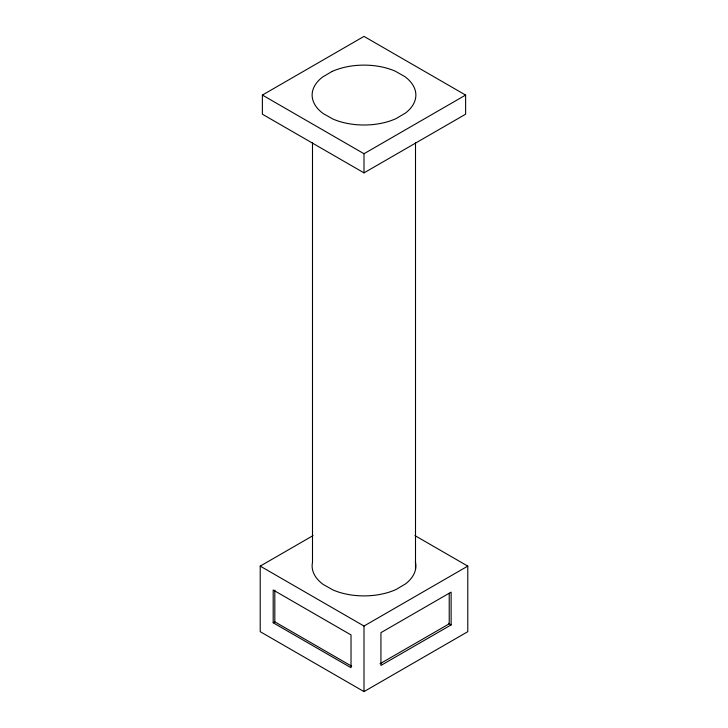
<?xml version="1.0" encoding="UTF-8"?>
<svg xmlns="http://www.w3.org/2000/svg" width="728" height="728" viewBox="0 0 728 728"><rect width="100%" height="100%" fill="white"/><g stroke="black" fill="none" stroke-linecap="round" stroke-linejoin="round"><path stroke-width="1.09" d="M262.389 95.068L364 36.4L465.611 95.068L465.611 114.205L364 172.864L262.389 114.205L262.389 95.068L364 153.726L465.611 95.068M414.914 535.59L467.785 566.111L467.785 631.677L364 691.6L260.214 631.677L260.214 566.111L313.086 535.59M273.191 622.777L351.023 667.722L351.023 634.934L273.191 589.999L273.191 622.777L274.82 621.839L351.688 666.211M260.214 566.111L364 626.035L467.785 566.111M380.007 663.772L449.221 623.814L449.221 593.293M451.123 624.906L380.935 665.428L380.935 632.65L451.123 592.128L451.123 624.906L448.403 623.341M415.506 142.706L415.506 569.496M364 153.726L364 172.864M364 626.035L364 691.6M312.494 142.451L312.494 562.416A51.87 29.948 0 0 0 323.25 584.484L332.942 589.944A51.87 29.948 0 0 0 396.087 589.48L405.541 583.883A51.87 29.948 0 0 0 415.333 561.679M274.82 590.18L274.82 621.839M331.913 71.535L322.459 77.132A51.87 29.948 0 0 0 323.25 113.595L332.942 119.046A51.87 29.948 0 0 0 396.087 118.591L405.541 112.995A51.87 29.948 0 0 0 404.75 76.54L395.058 71.08A51.87 29.948 0 0 0 331.913 71.535"/></g></svg>
